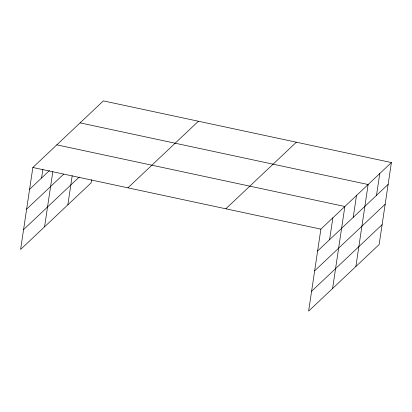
<?xml version="1.0" encoding="UTF-8"?>
<svg xmlns="http://www.w3.org/2000/svg" width="412" height="412" viewBox="0 0 412 412"><rect width="100%" height="100%" fill="white"/><g stroke="black" fill="none" stroke-linecap="round" stroke-linejoin="round"><path stroke-width="0.62" d="M391.4 162.549L320.881 229.144L308.634 311.106L379.148 244.512L391.4 162.549L103.366 100.894L32.852 167.488L20.6 249.451L91.119 182.856L91.582 179.756M41.576 178.005L42.879 169.27M44.578 226.811L52.818 171.644M67.846 204.836L72.203 175.703M329.605 239.655L332.87 217.819M332.608 288.462L344.859 206.5L56.825 144.849M353.228 217.351L356.493 195.509M355.88 266.487L368.127 184.525L80.098 122.869M376.501 195.37L379.766 173.534M29.587 189.324L49.414 170.604M26.62 209.167L63.628 174.219M23.566 229.613L79.192 177.083M127.9 187.836L198.419 121.241M225.833 208.796L296.352 142.202M317.621 250.98L388.135 184.385M314.655 270.818L385.168 204.228M311.596 291.263L382.115 224.669M32.852 167.488L320.881 229.144"/></g></svg>
